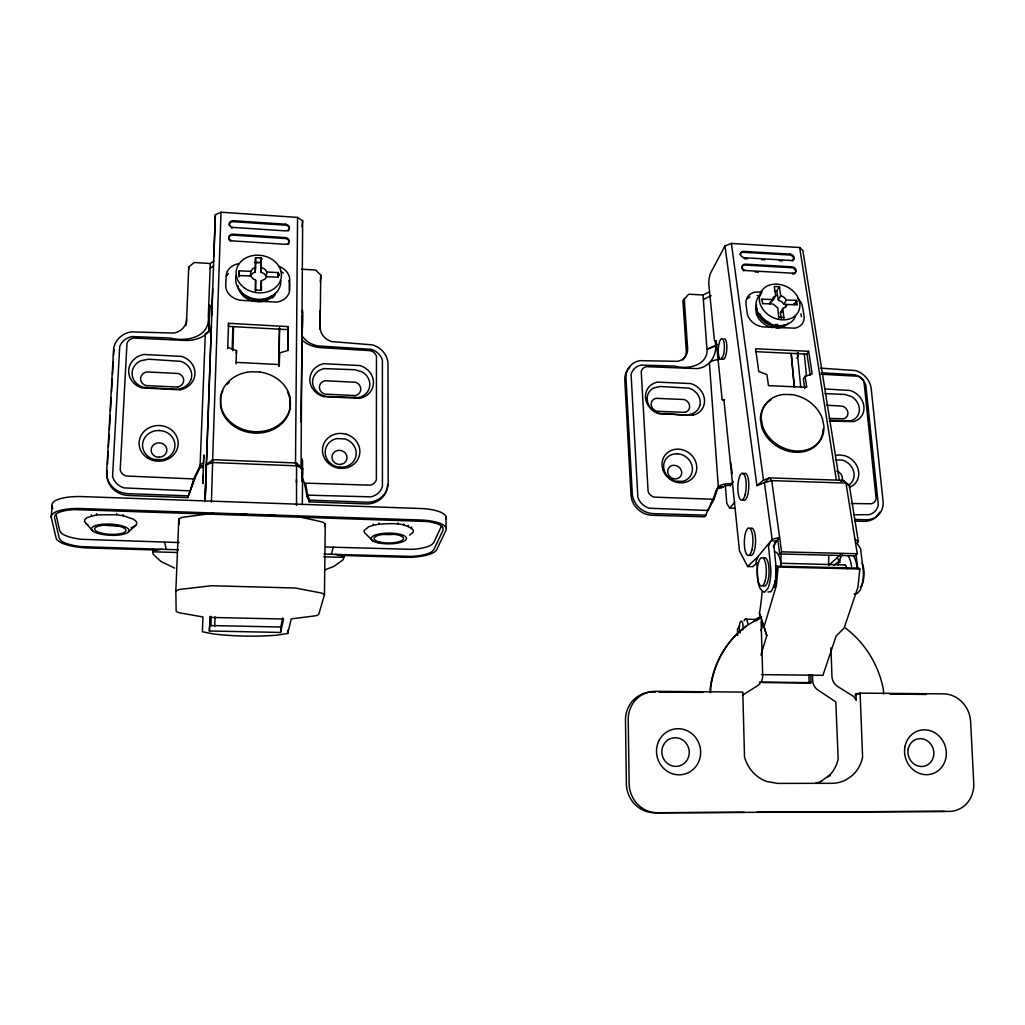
<?xml version="1.0" encoding="UTF-8"?>
<svg xmlns="http://www.w3.org/2000/svg" width="1025" height="1025" viewBox="0 0 1025 1025"><rect width="100%" height="100%" fill="white"/><g stroke="black" fill="none" stroke-linecap="round" stroke-linejoin="round"><path stroke-width="1.5" d="M372.6 540.726L364.323 532.449L364.118 530.463L368.718 526.748L373.215 525.287L373.215 524.147M373.215 525.287L378.814 524.223L378.814 523.083M289.281 290.19L289.293 284.053A16.912 13.85 8.6 0 0 288.768 280.44M709.864 692.528C712.016 660.894 731.786 630.144 761.46 617.742M710.671 692.439L710.697 687.762A95.735 89.521 70.8 0 1 745.764 626.416M188.715 269.293L188.728 266.923L194.276 262.515L210.304 263.515L213.892 261.042M107.112 470.654L106.933 473.819A22.64 20.743 -2 0 0 128.522 495.485L187.742 497.586L194.724 478.611L200.016 467.554L205.333 333.855A10.916 4.433 3.2 0 1 208.229 332.01M296.392 482.724L296.417 479.61M213.841 256.173L215.365 214.84L221.028 212.213L297.57 217.415L302.657 220.747L301.03 468.579M302.337 504.633L302.631 468.528L296.558 463.005L212.739 459.674L206.307 464.748L205.064 501.225M325.092 569.798L333.958 566.389L343.273 559.637L344.221 554.666L323.99 554.064M295.495 463.953L297.57 217.415M296.52 505.428L296.558 463.005L296.11 464.069M287.705 350.307L288.281 326.616L228.549 323.311L228.383 326.373L287.935 329.653M288.281 326.616L288.012 350.499L279.517 352.869L279.056 366.066M213.789 513.23L181.989 517.369L178.811 518.996L175.839 590.964L176.146 610.862A9.52 2.447 1.4 0 0 180.797 613.065L202.937 616.947L202.399 631.733L213.392 633.95A88.393 22.768 0.8 0 0 276.378 635.218L287.743 633.463L291.241 618.895L313.752 616.038A9.276 2.409 0.3 0 0 318.813 614.09L324.464 594.667L325.258 523.826L322.593 522.033L296.353 516.177M319.697 329.23L319.941 310.37M320.312 282.067L320.774 275.046L315.623 270.049L301.555 269.191M320.774 275.046L320.095 327.039A15.823 14.235 14.8 0 0 331.639 341.568L372.549 344.9A21.115 19.155 16.6 0 1 388.001 364.247L388.18 482.647A21.602 20.167 16.5 0 1 366.694 502.186L309.678 500.149L307.654 495.139L305.54 483.134L370.333 485.184A8.559 7.982 16.7 0 0 376.354 479.726L376.47 356.354A8.367 7.572 16.7 0 0 370.627 350.665M205.179 501.238L206.307 464.748L212.675 462.518L296.891 465.85L302.631 468.528M279.517 352.869L279.364 364.567L236.198 362.363M300.838 422.057L302.196 340.236A10.737 4.395 2 0 0 302.003 339.083M287.743 633.463L287.794 630.298M278.659 365.002L279.415 328.192M209.51 626.89L209.369 630.99L280.632 632.451L280.748 627.018L282.682 617.972M278.8 366.104L279.633 327.974M236.045 363.888L236.519 350.627L227.819 347.334M239.248 276.558L239.248 270.831L250.817 271.343L252.803 268.678L255.584 267.333L255.545 257.685L261.183 257.877L260.85 271.997L264.386 273.893L266.397 276.712L278.339 277.25L278.3 272.548L266.82 272.048L264.809 269.203L261.247 267.32M780.794 563.981L781.114 552.821M828.546 565.095L828.828 555.588M227.704 348.743L228.549 323.311M232.803 350.729L233.546 326.744M211.137 332.036L211.368 325.86M211.406 502.148L212.739 459.674L212.662 460.75M214.699 626.301L215.007 616.883M232.175 349.346L232.893 326.988M205.756 482.865L205.718 483.749L206.537 461.276M212.598 460.686L221.028 212.213M210.932 625.737L211.24 616.486M209.267 318.852L208.78 332.433L209.766 305.002L209.292 318.621M206.256 468.105L212.726 288.807M205.064 501.532L205.743 482.506M206.576 460.199L206.755 455.215M206.717 455.561L211.137 331.857M211.739 315.405L215.365 214.84M210.304 263.515L208.331 316.392C210.253 337.545 186.268 342.081 170.24 338.032L132.135 336.572A16.759 14.978 3 0 0 119.733 346.501L112.583 476.266A17.194 15.747 -1.9 0 0 124.192 487.913L190.112 490.885L193.725 478.931L200.067 465.67A11.211 3.754 2.2 0 1 203.45 463.133M203.117 475.216L202.796 483.633L203.834 454.946L203.514 463.3M188.728 266.923L186.55 321.863A16.31 14.529 5.5 0 1 185.845 325.591M798.078 353.036L797.924 354.573M174.724 568.106L160.963 561.521L153.071 554.141L152.828 549.003L178.401 549.772M716.437 340.71L715.104 341.312C718.371 355.137 708.531 370.23 693.207 368.449L646.429 366.668A8.033 7.162 31.6 0 0 641.227 371.652L648.107 491.423A8.251 7.508 36.4 0 0 654.091 497.112L714.028 499.316L718.307 486.734L709.415 363.055L710.479 362.017A10.186 3.985 -4.9 0 1 716.783 359.762L719.435 359.455M128.548 531.77A18.783 5.573 2.7 0 0 104.883 524.121A18.783 5.573 2.7 0 0 97.426 533.205A18.783 5.573 2.7 0 0 128.548 531.77L136.158 525.12L136.876 523.109L135.812 521.02L133.019 519.009L123.09 515.742L123.141 514.576M123.09 515.742L116.607 514.717L116.671 513.551M107.471 464.338L108.176 451.718M108.445 446.977L109.15 434.344M109.419 429.603L110.213 415.394M110.482 410.666L111.187 398.033M111.546 391.717L112.263 379.083M112.519 374.356L113.237 361.722M113.583 355.406L113.762 352.241A22.063 19.731 2.9 0 1 114.095 349.679M238.684 276.686L239.248 270.831M92.429 530.63L84.46 521.405L84.998 519.368L87.304 517.51L96.555 514.857L96.619 513.692M209.651 623.994L210.087 616.358M209.369 630.99L210.151 617.409L283.553 619.023L280.632 632.451M91.251 515.972L91.315 514.806M236.327 353.625L236.519 350.627M301.85 477.65L301.85 464.325M157.53 550.041L88.663 547.991A30.917 8.969 2.9 0 1 56.132 538.151L51.25 517.394L52.044 505.607A32.044 9.84 3.2 0 1 82.359 496.6L420.276 508.49A29.879 9.417 -0.5 0 1 445.837 519.009M250.817 271.343L250.459 276.02L252.432 273.368L255.212 272.022L255.584 267.333M255.545 257.685L255.212 272.022M238.979 275.52L250.946 276.058L252.842 278.672L255.648 280.273L255.289 290.511M255.597 291.074L255.648 280.273M261.183 257.877L260.85 271.997M266.743 276.737L264.886 279.184L261.324 280.786L260.952 290.203M266.397 276.712L266.82 272.048M761.383 674.617L822.934 675.321L836.118 636.051L844.126 628.043L857.951 587.197L859.834 568.99L858.463 568.119L776.912 566.172C776.591 567.299 775.553 590.964 773.465 586.915L774.106 584.762M776.912 566.172L778.129 567.056L776.399 585.429L764.073 626.685L766.803 635.628L760.934 655.077M278.3 272.548L277.813 277.211L277.737 276.225M278.403 273.688L278.275 274.867M301.85 317.635L302.234 315.418L301.824 330.55M301.901 226.794L302.657 220.747M766.803 635.628L759.448 613.309L760.05 609.619A90.367 27.47 -89 0 0 762.1 591.861M773.696 544.89L773.324 546.786M387.578 484.415A21.538 20.116 16.5 0 1 366.143 503.903L309.294 501.891L307.269 496.894L307.654 495.139L370.935 496.856A16.362 15.272 16.5 0 0 382.44 486.401L382.402 360.185A15.99 14.504 16.6 0 0 371.229 349.32L319.851 346.053C312.625 345.528 305.745 341.722 301.863 335.534M309.294 501.891L309.678 500.149M762.728 623.866L761.05 630.734M324.566 526.517L325.258 523.826M756.117 620.855L757.744 619.164L754.426 620.227M331.306 554.282L333.279 547.222M769.775 303.836L773.529 296.994L775.771 295.687L774.259 286.526L776.745 286.564L779.243 286.654L780.743 295.61L778.295 299.915L781.703 301.67L783.882 304.322L797.283 304.848L796.527 300.389L786.354 300.03L784.163 297.365L780.743 295.61M187.742 497.586L194.724 478.611M629.85 367.091A20.231 18.066 31.6 0 0 624.802 380.019L631.003 494.998A20.756 18.924 36.5 0 0 652.284 515.28L704.918 516.792L713.246 498.944L710.607 504.121M713.759 497.445L716.308 489.95M343.298 556.921L344.221 554.666L411.614 556.383A25.984 7.726 -0.5 0 0 432.025 551.591L433.882 549.592L443.005 530.284L443.12 528.054A26.919 8.315 -0.5 0 0 426.836 521.482L74.287 509.604A28.879 8.687 3.1 0 0 54.966 515.255L54.492 517.574L59.219 538.189L60.693 540.38A27.803 8.059 2.9 0 0 81.372 546.62L152.828 549.003L153.199 551.36M839.398 480.494L802.844 250.523L799.654 247.512L731.402 243.45L724.995 245.91L756.911 485.645L763.484 480.161L769.327 477.881L771.697 480.623L779.602 537.305L772.171 539.381L758.372 556.165L756.002 561.457C759.371 569.964 754.182 587.632 764.522 592.309L767.815 588.568A20.679 6.65 -89.1 0 0 770.838 569.516L768.519 546.287L770.915 540.905L776.399 541.046L773.99 546.428L776.335 569.631A20.667 6.701 -89.1 0 1 774.631 584.955L771.056 591.656L767.981 591.989M441.608 525.722L433.806 542.468L431.948 544.493A25.945 7.828 -0.4 0 1 411.563 549.336L326.065 547.004M190.189 492.474L190.112 490.885L190.189 492.397M724.995 245.91L710.786 272.688A10.109 2.832 -85.9 0 0 708.788 284.066L714.463 340.633L716.155 340.902L722.189 399.737L724.662 399.84M714.028 499.316L707.967 510.488L649.312 508.221A15.759 14.363 36.5 0 1 637.883 497.33L631.092 374.599A15.362 13.709 31.6 0 1 641.073 365.079L675.001 366.079C689.825 370.256 710.761 364.272 706.622 345.182L703.048 294.982L709.543 291.817M761.434 300.107L761.947 299.172L772.184 299.531M779.243 286.654L776.809 290.998L778.295 299.915M775.771 295.687L773.337 299.992L770.134 302.631M783.882 304.322L786.354 300.03M781.409 318.685L780.397 312.651L782.869 308.371L785.739 306.834L787.008 304.489L785.15 307.692M778.795 318.16L777.796 307.948L773.017 304.002L762.51 303.579M783.843 318.378L782.869 308.371M795.836 303.093L796.797 301.465M796.527 300.389L794.003 304.668L793.786 303.733M810.224 375.176L806.957 354.099L808.648 351.306L755.604 348.769L758.756 371.511L766.918 374.535L768.494 385.656L806.765 387.322L805.073 376.252L812.172 373.933L808.648 351.306M703.048 294.982L688.723 294.213L682.906 300.607L686.263 350.512A15.029 13.287 31.9 0 1 682.676 360.057M805.073 376.252L803.369 379.007L804.817 388.475M739.602 625.865L737.5 629.081L737.667 635.526M774.439 543.391L779.602 537.305L781.575 551.847L779.717 553.961L855.298 555.819L857.272 553.718L845.971 483.07L843.293 480.341L769.327 477.881L764.381 482.711L756.911 485.645M209.254 330.806C203.937 337.866 194.545 340.556 186.012 340.492L133.468 338.058A8.764 7.828 3.1 0 0 126.985 343.247L120.207 469.937A9.007 8.238 -1.7 0 0 126.267 476.01L193.725 478.931M725.29 484.722L726.776 503.377L729.621 508.08L734.746 502.212M716.821 488.451L721.036 488.054L723.906 486.465A5.176 1.666 -4.2 0 1 728.467 485.376L730.146 485.35M828.789 565.275L840.603 554.602M840.564 481.263L843.293 480.341L849.366 485.478L858.348 541.648L856.913 543.148L860.577 548.631L863.37 571.63A20.474 7.7 -89.2 0 1 859.949 590.464L857.4 593.411L854.132 593.962M175.839 590.964L179.067 589.516L211.317 585.736L295.123 588.004L321.76 593.091L324.464 594.667M819.821 782.318L830.135 774.644A33.748 31.493 73.6 0 0 838.181 758.923L835.811 701.907L817.45 689.697A11.454 10.686 69.1 0 1 812.735 681.394L812.517 675.027M722.189 399.737L723.881 399.673L739.461 550.873L747.635 566.556L758.372 556.165M757.206 562.533L752.875 566.684L747.635 566.556M833.966 565.39L840.103 560.265M757.437 619.202L754.374 620.65M136.158 525.12L131.097 527.913M210.125 268.23L213.533 265.885M827.623 777.104L830.199 775.464M742.356 695.296L757.488 685.763A11.928 11.249 69.2 0 0 762.69 675.667L761.127 621.112M409.552 535.127L413.318 532.065L413.306 530.079C404.337 521.815 390.128 523.621 378.814 524.223M703.368 299.467L711.171 295.674M756.271 619.715L755.118 620.112M717.474 344.49L706.942 349.384L715.424 345.976M780.397 312.651L781.896 312.113M761.485 617.178L756.719 618.805L758.782 617.678A82.653 77.439 70.2 0 1 761.613 616.589M762.741 682.535L809.148 683.009L811.018 682.624L810.749 674.86M830.929 647.915L831.954 676.41A11.826 10.993 68.8 0 0 837.733 686.532L854.209 696.897L856.195 700.395L855.939 693.848L860.103 693.131L943.487 693.861A28.059 25.638 70.5 0 1 970.624 721.728L973.75 783.113A28.367 25.868 73.4 0 1 949.15 811.403L657.563 812.787A29.161 27.79 79.8 0 1 629.145 783.625L628.222 719.793A28.815 27.547 74.3 0 1 655.462 691.311L742.792 692.093L744.522 756.937A35.273 33.069 74 0 0 766.764 781.511L777.616 783.395L831.877 783.318A35.093 32.621 73.1 0 0 845.728 779.974L851.711 775.963A35.093 32.621 73.1 0 0 862.614 757.116L860.103 693.131M854.952 695.142L855.99 694.963M152.751 550.553L161.732 549.285M203.117 467.387L200.016 467.554M96.555 514.857L116.607 514.717M835.337 459.866L842.499 460.123A14.722 12.902 42.2 0 1 853.761 471.936A14.722 12.902 42.2 0 1 848.316 485.389M255.174 262.451L260.786 262.592L254.507 262.4M784.381 317.455L779.333 317.238M744.265 812.312L654.603 812.735A28.969 27.611 80 0 1 626.377 783.766L625.481 720.357A28.623 27.38 74.4 0 1 652.553 692.067L655.692 692.08M757.078 812.248L944.397 811.352M658.832 692.106L702.817 692.387M759.333 682.099L811.018 682.624M855.939 693.848L859.732 693.887M889.982 694.027L926.228 694.438M774.336 290.959L776.809 290.998L775.746 290.767M344.195 557.395L323.798 556.793M744.06 620.714A8.303 2.575 -88.7 0 1 745.329 619.164L757.949 619.382M209.561 625.519L280.748 627.018M778.129 567.056L859.834 568.99M781.575 551.847L857.272 553.718M780.538 563.25L845.202 564.929M706.366 515.165L653.591 513.64A20.807 18.975 36.5 0 1 632.246 493.307L625.993 378.033A20.295 18.117 31.6 0 1 639.6 360.659L677.717 361.325A15.067 13.312 31.9 0 0 687.621 348.462L684.239 298.454M854.709 519.432L865.843 519.752A20.487 17.938 43.9 0 0 883.05 501.084L871.212 388.795A19.923 17.194 39.3 0 0 855.516 370.563L820.577 368.129M854.453 521.059L863.973 521.341A20.423 17.899 43.9 0 0 879.578 512.205M177.069 552.501L152.699 551.796M851.327 503.518L871.327 503.775A8.11 7.098 43.8 0 0 876.144 498.56L863.973 381.607A7.88 6.791 39.2 0 0 858.207 376.252L821.012 374.24M729.621 508.08L734.618 508.233M854.056 514.768L869.098 514.678A15.516 13.581 43.9 0 0 878.31 504.684L865.817 384.99A15.08 13.018 39.3 0 0 854.786 374.778L821.153 372.754M179.029 542.545L81.821 539.317A27.752 8.162 2.9 0 1 61.167 532.987L59.706 530.771L56.003 514.371M723.522 486.901L718.307 486.734A10.442 3.357 -4.2 0 1 725.918 483.915L728.647 483.646A32.608 10.365 -4.2 0 1 731.35 483.608M337.661 555.345L404.567 557.28A28.892 8.597 -0.5 0 0 436.701 549.733L445.99 530.309A29.943 9.251 -0.5 0 0 420.365 519.995L81.628 508.541A32.121 9.661 3.1 0 0 51.25 517.394M237.505 514.038L246.987 514.358M267.538 515.05L275.443 515.319M187.754 495.805L128.356 493.691A22.704 20.795 -1.9 0 1 106.69 471.961L113.557 350.063A22.127 19.782 3 0 1 130.995 331.895L173.866 333.048A16.362 14.568 5.6 0 0 186.563 319.621M829.251 418.431L843.575 418.764A7.085 6.15 39.8 0 0 847.906 412.652A7.085 6.15 39.8 0 0 842.319 406.118L826.432 405.208M829.34 421.121L853.312 421.595A17.451 15.119 39.7 0 0 863.908 406.553A17.451 15.119 39.7 0 0 850.173 390.512L824.753 388.911M200.067 465.67L203.001 465.786M830.391 420.365L850.507 420.775A14.465 12.543 39.8 0 0 859.36 410.026A14.465 12.543 39.8 0 0 851.327 396.457L844.626 394.433L824.894 393.574M755.463 351.652L806.957 354.099M757.103 295.572L760.217 295.738M762.228 291.946L755.335 292.087A15.631 12.39 26.3 0 0 746.008 304.079L747.123 312.881A15.785 12.531 26.5 0 0 764.112 326.937L794.798 328.192A15.939 12.607 27.3 0 0 804.036 315.828L802.601 307.064A15.811 12.479 27.1 0 0 797.783 298.416M755.271 271.997L758.372 272.176M744.201 258.659L747.392 258.851M761.742 259.684L764.932 259.863M779.282 260.696L782.472 260.875M745.329 619.164L745.995 619.202A8.303 2.575 -88.7 0 1 747.904 624.43M775.592 324.412L777.86 324.605M775.951 327.885L777.168 327.987A18.309 14.657 27.7 0 0 788.225 323.042M778.718 287.602L779.91 287.705M261.106 258.902L262.438 259.03M673.348 478.675L675.603 478.906A7.239 6.547 36.5 0 0 681.702 472.346A7.239 6.547 36.5 0 0 674.745 465.337L672.528 465.427A7.239 6.547 36.5 0 0 667.711 471.872A7.239 6.547 36.5 0 0 673.31 478.611M255.686 290.075L261.388 290.37L261.324 280.786M370.627 350.665L320.274 347.629C313.496 346.975 306.847 344.528 301.773 339.89M335.675 554.41L344.208 556.165M85.728 523.493L87.689 524.813M854.927 539.304L858.348 541.648M849.366 485.478L845.971 483.07L771.697 480.623L764.381 482.711L772.171 539.381M837.31 558.087L840.18 562.392M301.978 477.073L304.271 482.737L307.269 496.894M732.286 473.576L730.505 461.903M759.448 613.309L764.073 626.685M847.227 568.708L846.022 565.877A8.431 3.113 -89.1 0 0 844.446 565.095M729.608 485.145L730.3 485.927L733.067 481.968A2.793 0.846 -88 0 0 733.157 481.378M164.602 542.11L166.268 549.413M52.044 505.607L52.736 508.631M761.947 299.172L762.702 303.643M800.922 313.727L801.396 316.635M799.654 247.512L836.259 479.418M777.719 539.47L779.717 553.961M731.402 243.45L763.484 480.161M855.99 554.423L857.784 568.875M804.279 353.676L806.496 375.97M797.322 352.446L800.743 387.386M794.247 386.848L791.197 353.484L794.349 386.835M756.719 307.231L757.091 311.267A18.335 14.67 27.7 0 0 773.503 325.988L778.103 326.386A18.335 14.67 27.7 0 0 785.048 324.694M883.678 693.963L883.358 689.377A95.786 89.636 70.8 0 0 845.42 628.043M808.879 675.014L809.148 683.009M445.965 516.562L446.118 527.901M178.811 518.996L178.85 524.505M411.602 527.042L411.602 528.157M408.334 525.312L408.334 526.44M403.696 523.916L403.696 525.043M398.007 522.942L398.007 524.07M288.102 231.048A4.126 3.318 9.5 0 0 289.024 227.486A4.126 3.318 9.5 0 0 285.257 225.167L233.482 221.707A4.177 3.344 7.6 0 0 229.344 225.654M238.966 263.643A16.848 13.748 7.5 0 0 226.128 276.122L225.718 285.398A17.002 13.914 7.3 0 0 242.336 300.415L276.917 302.106A17.105 14.03 8.6 0 0 289.716 289.217L289.729 279.992A16.977 13.876 8.7 0 0 278.826 266.295M232.214 228.216A4.177 3.344 7.6 0 1 231.214 227.819M222.861 390.82A35.132 29.943 6.5 0 0 220.542 398.341L220.618 406.208A35.132 29.943 6.5 0 0 255.955 433.139A35.132 29.943 6.5 0 0 290.242 407.335L289.998 399.532A35.132 29.943 6.5 0 0 287.436 391.998M227.383 384.17A35.132 29.943 6.5 0 1 229.318 382.222M302.016 312.113A13.581 0.73 -87.6 0 1 302.734 320.517L302.606 324.054A13.581 0.73 -87.6 0 1 301.991 333.65M230.804 241.298A4.19 3.37 7.5 0 1 228.972 237.364A4.19 3.37 7.5 0 1 233.085 235.135L285.091 238.53A4.151 3.344 9.4 0 1 288.883 240.862A4.151 3.344 9.4 0 1 287.935 244.463M281.055 271.587A16.912 13.85 8.6 0 1 283.438 273.111M227.076 275.61A16.772 13.709 7.4 0 1 228.383 273.508M301.747 460.161A14.26 0.82 -87.9 0 1 302.503 470.782L302.375 474.537A14.26 0.82 -87.9 0 1 301.965 481.481M118.272 525.697A24.984 7.572 2.8 0 1 102.436 524.877M396.624 534.115A23.562 7.29 -0.2 0 1 381.646 534.243M280.696 280.158A22.614 18.681 8.5 0 1 256.878 299.21A22.614 18.681 8.5 0 1 236.122 275.866M278.339 273.034A22.614 18.681 8.5 0 1 279.492 275.328M275.123 294.559A19.667 16.285 8.4 0 1 272.33 298.019M275.251 293.278A19.693 16.297 8.4 0 1 259.017 301.798L253.88 301.324A19.693 16.297 8.4 0 1 237.954 285.642M271.458 295.969A19.731 16.31 8.4 0 1 259.171 300.056L254.021 299.582A19.731 16.31 8.4 0 1 239.709 289.486M821.832 780.922A33.748 31.493 73.6 0 1 815.336 783.318M774.58 552.129A19.821 6.496 -89 0 1 781.076 565.198M792.223 261.029A3.857 2.985 26.2 0 0 793.376 257.557A3.857 2.985 26.2 0 0 789.468 255.007L743.317 252.291A3.869 3.024 24.9 0 0 740.063 254.443M862.14 563.071A14.043 5.304 -89.2 0 1 863.908 576.255A14.043 5.304 -89.2 0 1 860.398 587.184M724.406 338.686A10.353 3.011 -86.6 0 1 726.789 349.269A10.353 3.011 -86.6 0 1 723.125 359.352M722.382 358.917A10.353 3.011 -86.6 0 1 721.715 357.815M764.189 557.818A14.196 4.561 -89.1 0 1 769.058 572.283A14.196 4.561 -89.1 0 1 763.548 585.916M823.075 429.116A32.736 26.701 30.1 0 1 796.194 452.307A32.736 26.701 30.1 0 1 761.729 427.22L760.422 419.802A32.736 26.701 30.1 0 1 771.325 399.596M747.148 298.89A15.567 12.364 26.3 0 1 749.941 296.994M794.875 273.316A3.869 3.011 26.5 0 0 795.131 269.87A3.869 3.011 26.5 0 0 791.428 267.704L745.098 265.052A3.882 3.049 25.1 0 0 742.062 268.883M794.196 273.778A3.869 3.011 26.5 0 1 792.415 274.098M744.06 270.946A3.882 3.049 25.1 0 1 742.536 269.69M775.605 565.07A19.834 6.432 -89 0 1 775.464 577.959M775.105 580.393A19.834 6.432 -89 0 1 774.477 583.392M853.312 555.819A19.654 7.316 -89.2 0 1 856.964 567.03M847.97 555.678A19.667 7.252 -89.1 0 1 851.583 566.889M838.219 565.07A19.667 7.252 -89.1 0 1 842.422 555.012M750.966 528.144A13.735 4.305 -88.7 0 1 755.553 541.866A13.735 4.305 -88.7 0 1 750.338 555.345M849.277 487.311A17.745 15.554 42.1 0 0 858.617 471.398A17.745 15.554 42.1 0 0 844.767 455.728L840.41 455.01A17.745 15.554 42.1 0 0 836.144 455.407M836.746 471.052A7.213 6.329 42.2 0 1 841.832 481.058M742.83 629.786A6.137 1.883 -88.7 0 0 742.997 628.248L743.048 626.634A6.137 1.883 -88.7 0 0 741.575 621.214L741.075 621.176A6.137 1.883 -88.7 0 0 739.32 626.313L739.268 627.902A6.137 1.883 -88.7 0 0 740.268 632.873M743.279 474.434A13.53 4.177 -88.1 0 1 748.814 486.427A13.53 4.177 -88.1 0 1 742.715 499.342M769.916 322.862A18.373 14.683 27.7 0 1 766.713 321.158M765.726 320.479A18.373 14.683 27.7 0 1 759.576 313.599M772.568 327.59A18.309 14.657 27.7 0 1 756.181 312.894L755.822 308.858A18.309 14.657 27.7 0 1 756.668 305.078M795.426 316.353A21.012 16.797 27.7 0 1 765.995 321.453A21.012 16.797 27.7 0 1 761.447 293.662M798.129 352.856A5.125 1.717 -86.3 0 1 796.835 358.378M699.87 405.439C694.924 421.16 673.387 412.409 662.304 413.664L658.511 413.075A14.696 13.146 33 0 1 647.377 401.262A14.696 13.146 33 0 1 653.566 387.975L660.279 386.489L688.864 388.142A14.67 13.069 34.2 0 1 699.985 405.144L699.87 405.439M190.868 379.686C188.613 385.836 181.95 389.538 175.557 389.244L143.308 387.283A16.003 14.401 2.9 0 1 132.161 374.676A16.003 14.401 2.9 0 1 140.758 360.723L148.51 359.224L180.554 361.312A15.913 14.363 4.3 0 1 191.034 379.378L190.868 379.686M340.8 467.246L336.584 466.631A15.593 14.452 14.3 0 1 325.181 452.115A15.593 14.452 14.3 0 1 336.841 438.585L344.848 438.931A15.593 14.452 14.3 0 1 356.226 453.396A15.593 14.452 14.3 0 1 344.643 466.952L340.8 467.246M677.166 453.768L673.476 454.113A14.901 13.466 36.4 0 0 663.649 467.259A14.901 13.466 36.4 0 0 675.18 481.135L682.65 481.378A14.901 13.466 36.4 0 0 692.426 468.233A14.901 13.466 36.4 0 0 680.908 454.382L677.166 453.768M159.439 430.487L155.236 430.808A16.195 14.811 1 0 0 142.552 444.594A16.195 14.811 1 0 0 153.904 459.392L162.309 459.725A16.195 14.811 1 0 0 174.916 445.926A16.195 14.811 1 0 0 163.59 431.166L159.439 430.487M684.905 412.37L656.743 411.243A7.201 6.445 33.1 0 1 651.183 404.58A7.201 6.445 33.1 0 1 655.962 398.341L684.047 399.519A7.188 6.406 34.2 0 1 689.607 406.156A7.188 6.406 34.2 0 1 684.905 412.37M692.951 415.176L659.229 413.818A17.732 15.849 33 0 1 645.507 397.418A17.732 15.849 33 0 1 657.294 382.107L690.812 383.568A17.681 15.747 34.1 0 1 704.495 399.891A17.681 15.747 34.1 0 1 692.951 415.176M341.351 464.338L338.929 464.415A7.572 7.034 14.2 0 1 331.946 457.086A7.572 7.034 14.2 0 1 339.057 450.334L341.466 450.603A7.636 7.085 14.2 0 1 341.351 464.338M159.208 457.252L156.697 456.971A7.867 7.201 0.8 0 1 151.149 449.719A7.867 7.201 0.8 0 1 157.299 443.018L159.862 442.89A7.867 7.201 0.8 0 1 166.87 450.372A7.867 7.201 0.8 0 1 159.208 457.24M355.227 395.573L324.887 394.125A7.547 6.893 13.8 0 1 319.39 387.168A7.547 6.893 13.8 0 1 325.04 380.749L355.303 382.248A7.521 6.855 15.6 0 1 360.8 389.18A7.521 6.855 15.6 0 1 355.227 395.573M358.481 397.546L327.526 396.483C321.03 396.15 314.906 391.64 313.073 385.336A15.426 14.055 13.8 0 1 324.169 368.603L354.97 369.73L362.261 371.947A15.349 13.991 15.7 0 1 369.679 386.322A15.349 13.991 15.7 0 1 358.481 397.546M359.788 398.341L323.426 396.611A18.604 16.938 13.9 0 1 309.858 379.468A18.604 16.938 13.9 0 1 323.81 363.708L359.929 365.566A18.514 16.874 15.8 0 1 373.459 382.62A18.514 16.874 15.8 0 1 359.788 398.341M180.093 389.782L142.193 387.975A19.308 17.361 3 0 1 128.702 370.499A19.308 17.361 3 0 1 143.859 354.471L181.489 356.405A19.193 17.297 4.5 0 1 194.955 373.779A19.193 17.297 4.5 0 1 180.093 389.782M177.645 387.066L146.037 385.554A7.841 7.06 2.8 0 1 140.566 378.468A7.841 7.06 2.8 0 1 146.703 371.934L178.222 373.497A7.79 7.034 4.2 0 1 183.68 380.557A7.79 7.034 4.2 0 1 177.645 387.066M791.518 394.561L783.497 394.471A32.787 26.727 30.1 0 0 761.229 418.443L762.536 425.875A32.787 26.727 30.1 0 0 797.86 451.013A32.787 26.727 30.1 0 0 823.933 426.336L822.498 418.956A32.787 26.727 30.1 0 0 791.518 394.561M259.581 371.985L250.497 371.793A35.196 29.968 6.6 0 0 220.618 396.88L220.683 404.747A35.196 29.968 6.6 0 0 256.083 431.717A35.196 29.968 6.6 0 0 290.408 405.9L290.178 398.084A35.196 29.968 6.6 0 0 259.581 371.985M792.902 273.214L746.431 270.587A3.882 3.049 25.1 0 1 742.267 267.153A3.882 3.049 25.1 0 1 745.534 264.155L791.915 266.82A3.869 3.011 26.5 0 1 796.092 270.228A3.869 3.011 26.5 0 1 792.902 273.214M789.955 254.11L743.766 251.394A3.869 3.024 24.9 0 0 740.498 254.354A3.869 3.024 24.9 0 0 744.65 257.762L790.928 260.452A3.857 2.998 26.2 0 0 794.106 257.493A3.857 2.998 26.2 0 0 789.955 254.11M285.193 237.569L233.136 234.148A4.19 3.37 7.5 0 0 228.857 237.262A4.19 3.37 7.5 0 0 232.944 240.913L285.104 244.296A4.151 3.357 9.4 0 0 289.281 241.195A4.151 3.357 9.4 0 0 285.193 237.569M285.36 224.206L233.533 220.721A4.177 3.344 7.6 0 0 229.28 223.796A4.177 3.344 7.6 0 0 233.341 227.422L285.27 230.868A4.138 3.318 9.5 0 0 289.422 227.806A4.138 3.318 9.5 0 0 285.36 224.206M346.168 434.216L341.351 433.421A18.809 17.425 14.4 0 0 324.131 457.573A18.809 17.425 14.4 0 0 355.393 462.775A18.809 17.425 14.4 0 0 346.168 434.216M148.241 458.431A19.539 17.848 1.1 0 0 178.158 444.094A19.539 17.848 1.1 0 0 149.522 427.528A19.539 17.848 1.1 0 0 148.241 458.431M99.604 532.641A15.657 4.638 2.7 0 0 125.524 531.437A15.657 4.638 2.7 0 0 105.767 525.069A15.657 4.638 2.7 0 0 99.604 532.641M379.903 542.11A14.76 4.472 -0.2 0 0 403.44 539.009A14.76 4.472 -0.2 0 0 383.03 534.409A14.76 4.472 -0.2 0 0 379.903 542.11M378.097 542.802A17.707 5.368 -0.2 0 0 406.361 539.099A17.707 5.368 -0.2 0 0 381.902 533.564A17.707 5.368 -0.2 0 0 378.097 542.802M244.04 287.641A22.755 18.758 8.5 0 0 281.068 278.531A22.755 18.758 8.5 0 0 251.215 255.93A22.755 18.758 8.5 0 0 244.04 287.641M908.188 748.98A14.043 12.864 72.2 0 0 924.87 766.047A14.043 12.864 72.2 0 0 929.585 742.728A14.043 12.864 72.2 0 0 908.188 748.98M904.998 746.495A22.614 20.705 72.2 0 0 931.892 773.939A22.614 20.705 72.2 0 0 939.413 736.386A22.614 20.705 72.2 0 0 904.998 746.495M663.521 744.906A14.363 13.671 76.6 0 0 675.847 766.405A14.363 13.671 76.6 0 0 687.275 744.919A14.363 13.671 76.6 0 0 663.521 744.906M659.216 740.229A23.139 22.025 76.5 0 0 679.088 774.836A23.139 22.025 76.5 0 0 697.448 740.217A23.139 22.025 76.5 0 0 659.216 740.229M765.214 580.688A14.196 4.536 -89.1 0 0 762.664 557.818A14.196 4.536 -89.1 0 0 757.488 577.062A14.196 4.536 -89.1 0 0 765.214 580.688M662.944 469.86A17.976 16.233 36.4 0 0 692.464 478.291A17.976 16.233 36.4 0 0 682.778 449.86A17.976 16.233 36.4 0 0 662.944 469.86M751.837 550.053A13.735 4.279 -88.7 0 0 749.454 528.08A13.735 4.279 -88.7 0 0 744.547 546.953A13.735 4.279 -88.7 0 0 751.837 550.053M745.162 494.55A13.543 4.151 -88.1 0 0 742.843 473.204A13.543 4.151 -88.1 0 0 738.077 492.256A13.543 4.151 -88.1 0 0 745.162 494.55M723.612 354.24A10.353 2.998 -86.6 0 0 721.946 338.57A10.353 2.998 -86.6 0 0 718.423 353.907A10.353 2.998 -86.6 0 0 723.612 354.24M761.613 307.205A21.141 16.848 27.7 0 0 796.733 314.201A21.141 16.848 27.7 0 0 780.448 284.591A21.141 16.848 27.7 0 0 761.613 307.205"/></g></svg>
